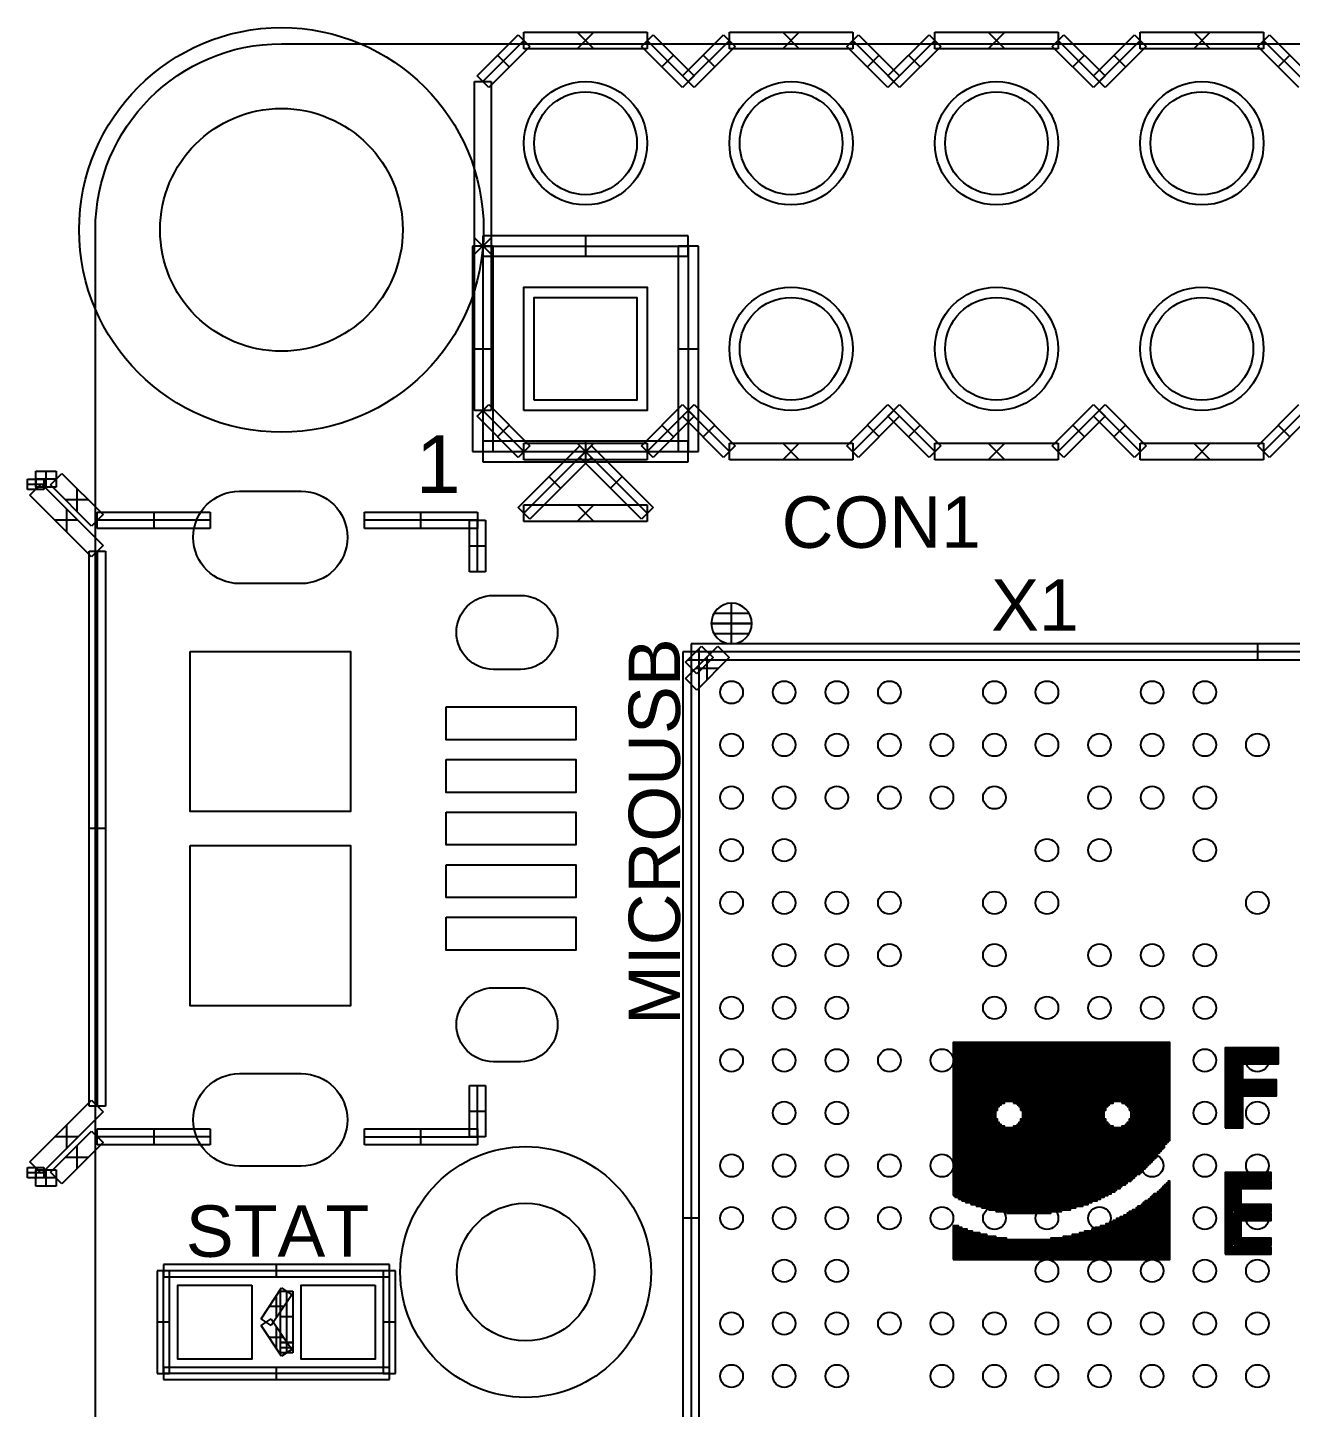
# Model space of a CAD drawing. Header units: millimetres. Extents: x -2.6 to 45, y -0.9 to 40.2.
# Drawn here: x -0.84 to 14.77, y 23.15 to 40.2 of the extents above; entities that cross this region are included whole.
import ezdxf

# ---------------------------------------------------------------- set-up
doc = ezdxf.new("R2010")
doc.units = ezdxf.units.MM
doc.header["$MEASUREMENT"] = 0
for name, color, linetype in [('BOT', 11, 'Continuous'), ('KEEPOUT', 13, 'Continuous'), ('SILK-BOT', 8, 'Continuous'), ('SILK-TOP', 12, 'Continuous'), ('TOP', 1, 'Continuous')]:
    doc.layers.add(name, color=color, linetype=linetype)

msp = doc.modelspace()

# ---------------------------------------------------------------- linework, layer by layer
at = {"layer": 'BOT'}
msp.add_lwpolyline([(5.298, 35.468), (5.298, 36.992), (6.822, 36.992), (6.822, 35.468), (5.298, 35.468)], dxfattribs=at)
for points in [[(2.544, 33.328), (1.782, 33.328, -1), (1.782, 34.471), (2.544, 34.471, -1), (2.544, 33.328)], [(5.257, 32.268), (4.921, 32.268, -1), (4.921, 33.182), (5.257, 33.182, -1), (5.257, 32.268)], [(5.257, 27.418), (4.921, 27.418, -1), (4.921, 28.332), (5.257, 28.332, -1), (5.257, 27.418)], [(2.544, 26.128), (1.782, 26.128, -1), (1.782, 27.271), (2.544, 27.271, -1), (2.544, 26.128)]]:
    msp.add_lwpolyline(points, format="xyb", dxfattribs=at)
for centre, radius in [((6.06, 38.77), 0.762), ((8.6, 38.77), 0.762), ((11.14, 38.77), 0.762), ((13.68, 38.77), 0.762), ((2.3, 37.7), 1.5), ((8.6, 36.23), 0.762), ((11.14, 36.23), 0.762), ((13.68, 36.23), 0.762), ((7.865, 31.984), 0.14), ((8.515, 31.984), 0.14), ((9.166, 31.984), 0.14), ((9.816, 31.984), 0.14), ((11.114, 31.984), 0.14), ((11.764, 31.984), 0.14), ((13.064, 31.984), 0.14), ((13.715, 31.984), 0.14), ((7.865, 31.334), 0.14), ((8.515, 31.334), 0.14), ((9.166, 31.334), 0.14), ((9.816, 31.334), 0.14), ((10.466, 31.334), 0.14), ((11.114, 31.334), 0.14), ((11.764, 31.334), 0.14), ((12.414, 31.334), 0.14), ((13.064, 31.334), 0.14), ((13.715, 31.334), 0.14), ((14.365, 31.334), 0.14), ((7.865, 30.683), 0.14), ((8.515, 30.683), 0.14), ((9.166, 30.683), 0.14), ((9.816, 30.683), 0.14), ((10.466, 30.683), 0.14), ((11.114, 30.683), 0.14), ((12.414, 30.683), 0.14), ((13.064, 30.683), 0.14), ((13.715, 30.683), 0.14), ((7.865, 30.033), 0.14), ((8.515, 30.033), 0.14), ((11.764, 30.033), 0.14), ((12.414, 30.033), 0.14), ((13.715, 30.033), 0.14), ((7.865, 29.383), 0.14), ((8.515, 29.383), 0.14), ((9.166, 29.383), 0.14), ((9.816, 29.383), 0.14), ((11.114, 29.383), 0.14), ((11.764, 29.383), 0.14), ((14.365, 29.383), 0.14), ((8.515, 28.735), 0.14), ((9.166, 28.735), 0.14), ((9.816, 28.735), 0.14), ((11.114, 28.735), 0.14), ((12.414, 28.735), 0.14), ((13.064, 28.735), 0.14), ((13.715, 28.735), 0.14), ((7.865, 28.085), 0.14), ((8.515, 28.085), 0.14), ((9.166, 28.085), 0.14), ((11.114, 28.085), 0.14), ((11.764, 28.085), 0.14), ((12.414, 28.085), 0.14), ((13.064, 28.085), 0.14), ((13.715, 28.085), 0.14), ((7.865, 27.435), 0.14), ((8.515, 27.435), 0.14), ((9.166, 27.435), 0.14), ((9.816, 27.435), 0.14), ((10.466, 27.435), 0.14), ((11.114, 27.435), 0.14), ((11.764, 27.435), 0.14), ((12.414, 27.435), 0.14), ((13.064, 27.435), 0.14), ((13.715, 27.435), 0.14), ((14.365, 27.435), 0.14), ((8.515, 26.785), 0.14), ((9.166, 26.785), 0.14), ((11.764, 26.785), 0.14), ((13.064, 26.785), 0.14), ((13.715, 26.785), 0.14), ((14.365, 26.785), 0.14), ((7.865, 26.134), 0.14), ((8.515, 26.134), 0.14), ((9.166, 26.134), 0.14), ((9.816, 26.134), 0.14), ((10.466, 26.134), 0.14), ((11.114, 26.134), 0.14), ((11.764, 26.134), 0.14), ((12.414, 26.134), 0.14), ((13.064, 26.134), 0.14), ((13.715, 26.134), 0.14), ((14.365, 26.134), 0.14), ((5.319, 24.819), 0.85), ((7.865, 25.484), 0.14), ((8.515, 25.484), 0.14), ((9.166, 25.484), 0.14), ((9.816, 25.484), 0.14), ((10.466, 25.484), 0.14), ((11.114, 25.484), 0.14), ((11.764, 25.484), 0.14), ((12.414, 25.484), 0.14), ((13.064, 25.484), 0.14), ((13.715, 25.484), 0.14), ((14.365, 25.484), 0.14), ((8.515, 24.834), 0.14), ((9.166, 24.834), 0.14), ((11.764, 24.834), 0.14), ((12.414, 24.834), 0.14), ((13.064, 24.834), 0.14), ((13.715, 24.834), 0.14), ((14.365, 24.834), 0.14), ((7.865, 24.183), 0.14), ((8.515, 24.183), 0.14), ((9.166, 24.183), 0.14), ((9.816, 24.183), 0.14), ((10.466, 24.183), 0.14), ((11.114, 24.183), 0.14), ((11.764, 24.183), 0.14), ((12.414, 24.183), 0.14), ((13.064, 24.183), 0.14), ((13.715, 24.183), 0.14), ((14.365, 24.183), 0.14), ((7.865, 23.533), 0.14), ((8.515, 23.533), 0.14), ((9.166, 23.533), 0.14), ((10.466, 23.533), 0.14), ((11.114, 23.533), 0.14), ((11.764, 23.533), 0.14), ((12.414, 23.533), 0.14), ((13.064, 23.533), 0.14), ((13.715, 23.533), 0.14), ((14.365, 23.533), 0.14)]:
    msp.add_circle(centre, radius, dxfattribs=at)
at = {"layer": 'KEEPOUT'}
for centre, radius in [((2.3, 37.7), 2.5), ((5.319, 24.819), 1.55)]:
    msp.add_circle(centre, radius, dxfattribs=at)
at = {"layer": 'SILK-BOT'}
for p, q in [((8.082, 32.959), (7.648, 32.959)), ((7.865, 32.836), (7.865, 33.085)), ((7.863, 32.834), (7.614, 32.834)), ((7.614, 32.834), (7.863, 32.834)), ((7.865, 32.583), (7.865, 32.832)), ((8.116, 32.834), (7.867, 32.834)), ((7.867, 32.834), (8.116, 32.834)), ((7.365, 32.585), (7.365, 32.384)), ((21.365, 32.585), (7.365, 32.585)), ((8.082, 32.709), (7.648, 32.709)), ((14.365, 32.585), (14.365, 32.384)), ((7.465, 32.484), (7.264, 32.484)), ((7.264, 32.484), (7.264, 18.484)), ((7.294, 32.154), (7.695, 32.555)), ((7.294, 32.355), (7.494, 32.555)), ((7.365, 32.484), (7.365, 18.484)), ((21.365, 32.484), (7.365, 32.484)), ((7.837, 32.413), (7.436, 32.012)), ((7.636, 32.413), (7.436, 32.213)), ((7.465, 32.242), (7.465, 32.526)), ((7.465, 18.484), (7.465, 32.484)), ((7.494, 32.555), (7.636, 32.413)), ((7.565, 32.142), (7.565, 32.425)), ((7.695, 32.555), (7.837, 32.413)), ((7.436, 32.213), (7.294, 32.355)), ((7.323, 32.384), (7.607, 32.384)), ((7.365, 32.384), (21.365, 32.384)), ((7.424, 32.284), (7.707, 32.284)), ((7.436, 32.012), (7.294, 32.154)), ((7.465, 25.484), (7.264, 25.484))]:
    msp.add_line(p, q, dxfattribs=at)
for radius, start, end in [(0.251, 359.9982, 179.9982), (0.251, 179.9982, 359.9982), (0.00175, 359.9982, 179.9982), (0.00175, 179.9982, 359.9982)]:
    msp.add_arc((7.865, 32.834), radius, start, end, dxfattribs=at)
at = {"layer": 'SILK-TOP'}
for p, q in [((4.718, 39.604), (5.226, 40.112)), ((4.718, 39.604), (5.226, 40.112)), ((5.226, 40.112), (5.37, 39.968)), ((5.226, 40.112), (5.37, 39.968)), ((5.298, 39.938), (5.298, 40.142)), ((5.298, 40.142), (6.822, 40.142)), ((6.162, 39.938), (5.958, 40.142)), ((6.162, 40.142), (5.958, 39.938)), ((6.75, 39.968), (6.894, 40.112)), ((6.822, 40.142), (6.822, 39.938)), ((6.894, 40.112), (7.402, 39.604)), ((7.258, 39.604), (7.766, 40.112)), ((7.766, 40.112), (7.91, 39.968)), ((7.838, 39.938), (7.838, 40.142)), ((7.838, 40.142), (9.362, 40.142)), ((8.702, 39.938), (8.498, 40.142)), ((8.702, 40.142), (8.498, 39.938)), ((9.29, 39.968), (9.434, 40.112)), ((9.362, 40.142), (9.362, 39.938)), ((9.434, 40.112), (9.942, 39.604)), ((9.798, 39.604), (10.306, 40.112)), ((10.306, 40.112), (10.45, 39.968)), ((10.378, 39.938), (10.378, 40.142)), ((10.378, 40.142), (11.902, 40.142)), ((11.242, 39.938), (11.038, 40.142)), ((11.242, 40.142), (11.038, 39.938)), ((11.83, 39.968), (11.974, 40.112)), ((11.902, 40.142), (11.902, 39.938)), ((11.974, 40.112), (12.482, 39.604)), ((12.338, 39.604), (12.846, 40.112)), ((12.846, 40.112), (12.99, 39.968)), ((12.918, 39.938), (12.918, 40.142)), ((12.918, 40.142), (14.442, 40.142)), ((13.782, 39.938), (13.578, 40.142)), ((13.782, 40.142), (13.578, 39.938)), ((14.37, 39.968), (14.514, 40.112)), ((14.442, 40.142), (14.442, 39.938)), ((14.514, 40.112), (15.022, 39.604)), ((5.298, 40.04), (4.79, 39.532)), ((5.298, 40.04), (4.79, 39.532)), ((5.37, 39.968), (4.862, 39.46)), ((5.37, 39.968), (4.862, 39.46)), ((6.822, 39.938), (5.298, 39.938)), ((7.258, 39.46), (6.75, 39.968)), ((7.33, 39.532), (6.822, 40.04)), ((7.838, 40.04), (7.33, 39.532)), ((7.91, 39.968), (7.402, 39.46)), ((9.362, 39.938), (7.838, 39.938)), ((9.798, 39.46), (9.29, 39.968)), ((9.87, 39.532), (9.362, 40.04)), ((10.378, 40.04), (9.87, 39.532)), ((10.45, 39.968), (9.942, 39.46)), ((11.902, 39.938), (10.378, 39.938)), ((12.338, 39.46), (11.83, 39.968)), ((12.41, 39.532), (11.902, 40.04)), ((12.918, 40.04), (12.41, 39.532)), ((12.99, 39.968), (12.482, 39.46)), ((14.442, 39.938), (12.918, 39.938)), ((14.878, 39.46), (14.37, 39.968)), ((14.95, 39.532), (14.442, 40.04)), ((5.116, 39.714), (4.972, 39.858)), ((4.972, 39.858), (5.116, 39.714)), ((7.148, 39.858), (7.004, 39.714)), ((7.656, 39.714), (7.512, 39.858)), ((9.688, 39.858), (9.544, 39.714)), ((10.196, 39.714), (10.052, 39.858)), ((12.228, 39.858), (12.084, 39.714)), ((12.736, 39.714), (12.592, 39.858)), ((14.768, 39.858), (14.624, 39.714)), ((4.862, 39.46), (4.718, 39.604)), ((4.862, 39.46), (4.718, 39.604)), ((7.402, 39.604), (7.258, 39.46)), ((7.402, 39.46), (7.258, 39.604)), ((9.942, 39.604), (9.798, 39.46)), ((9.942, 39.46), (9.798, 39.604)), ((12.482, 39.604), (12.338, 39.46)), ((12.482, 39.46), (12.338, 39.604)), ((4.688, 39.532), (4.892, 39.532)), ((4.688, 35.468), (4.688, 39.532)), ((4.892, 39.532), (4.892, 35.468)), ((4.892, 37.602), (4.688, 37.398)), ((4.688, 37.602), (4.892, 37.398)), ((4.79, 37.627), (4.79, 37.373)), ((7.33, 37.627), (4.79, 37.627)), ((6.06, 37.627), (6.06, 37.373)), ((7.33, 37.373), (7.33, 37.627)), ((4.917, 37.5), (4.663, 37.5)), ((4.663, 37.5), (4.663, 34.96)), ((4.79, 37.5), (7.33, 37.5)), ((4.79, 37.5), (4.79, 34.96)), ((4.79, 37.373), (7.33, 37.373)), ((4.917, 34.96), (4.917, 37.5)), ((7.457, 37.5), (7.203, 37.5)), ((7.203, 37.5), (7.203, 34.96)), ((7.33, 37.5), (7.33, 34.96)), ((7.457, 34.96), (7.457, 37.5)), ((4.663, 36.23), (4.917, 36.23)), ((7.203, 36.23), (7.457, 36.23)), ((4.718, 35.396), (4.862, 35.54)), ((4.718, 35.396), (4.862, 35.54)), ((4.862, 35.54), (5.37, 35.032)), ((4.862, 35.54), (5.37, 35.032)), ((6.75, 35.032), (7.258, 35.54)), ((7.258, 35.396), (7.402, 35.54)), ((7.258, 35.54), (7.402, 35.396)), ((7.402, 35.54), (7.91, 35.032)), ((9.29, 35.032), (9.798, 35.54)), ((9.798, 35.396), (9.942, 35.54)), ((9.798, 35.54), (9.942, 35.396)), ((9.942, 35.54), (10.45, 35.032)), ((11.83, 35.032), (12.338, 35.54)), ((12.338, 35.396), (12.482, 35.54)), ((12.338, 35.54), (12.482, 35.396)), ((12.482, 35.54), (12.99, 35.032)), ((14.37, 35.032), (14.878, 35.54)), ((4.892, 35.468), (4.688, 35.468)), ((5.226, 34.888), (4.718, 35.396)), ((5.226, 34.888), (4.718, 35.396)), ((4.79, 35.468), (5.298, 34.96)), ((4.79, 35.468), (5.298, 34.96)), ((6.822, 34.96), (7.33, 35.468)), ((7.402, 35.396), (6.894, 34.888)), ((7.766, 34.888), (7.258, 35.396)), ((7.33, 35.468), (7.838, 34.96)), ((9.362, 34.96), (9.87, 35.468)), ((9.942, 35.396), (9.434, 34.888)), ((10.306, 34.888), (9.798, 35.396)), ((9.87, 35.468), (10.378, 34.96)), ((11.902, 34.96), (12.41, 35.468)), ((12.482, 35.396), (11.974, 34.888)), ((12.846, 34.888), (12.338, 35.396)), ((12.41, 35.468), (12.918, 34.96)), ((14.442, 34.96), (14.95, 35.468)), ((15.022, 35.396), (14.514, 34.888)), ((4.972, 35.142), (5.116, 35.286)), ((5.116, 35.286), (4.972, 35.142)), ((7.004, 35.286), (7.148, 35.142)), ((7.512, 35.142), (7.656, 35.286)), ((9.544, 35.286), (9.688, 35.142)), ((10.052, 35.142), (10.196, 35.286)), ((12.084, 35.286), (12.228, 35.142)), ((12.592, 35.142), (12.736, 35.286)), ((14.624, 35.286), (14.768, 35.142)), ((7.33, 35.087), (4.79, 35.087)), ((4.79, 35.087), (4.79, 34.833)), ((5.37, 35.032), (5.226, 34.888)), ((5.37, 35.032), (5.226, 34.888)), ((5.226, 34.27), (5.988, 35.032)), ((5.298, 34.858), (5.298, 35.062)), ((5.298, 35.062), (6.822, 35.062)), ((5.958, 35.062), (6.162, 34.858)), ((5.958, 34.858), (6.162, 35.062)), ((5.988, 35.032), (6.132, 34.888)), ((5.988, 34.888), (6.132, 35.032)), ((6.06, 35.087), (6.06, 34.833)), ((6.132, 35.032), (6.894, 34.27)), ((6.894, 34.888), (6.75, 35.032)), ((6.822, 35.062), (6.822, 34.858)), ((7.33, 34.833), (7.33, 35.087)), ((7.91, 35.032), (7.766, 34.888)), ((7.838, 34.858), (7.838, 35.062)), ((7.838, 35.062), (9.362, 35.062)), ((8.498, 35.062), (8.702, 34.858)), ((8.498, 34.858), (8.702, 35.062)), ((9.434, 34.888), (9.29, 35.032)), ((9.362, 35.062), (9.362, 34.858)), ((10.45, 35.032), (10.306, 34.888)), ((10.378, 34.858), (10.378, 35.062)), ((10.378, 35.062), (11.902, 35.062)), ((11.038, 35.062), (11.242, 34.858)), ((11.038, 34.858), (11.242, 35.062)), ((11.974, 34.888), (11.83, 35.032)), ((11.902, 35.062), (11.902, 34.858)), ((12.99, 35.032), (12.846, 34.888)), ((12.918, 34.858), (12.918, 35.062)), ((12.918, 35.062), (14.442, 35.062)), ((13.578, 35.062), (13.782, 34.858)), ((13.578, 34.858), (13.782, 35.062)), ((14.514, 34.888), (14.37, 35.032)), ((14.442, 35.062), (14.442, 34.858)), ((4.663, 34.96), (4.917, 34.96)), ((4.79, 34.96), (7.33, 34.96)), ((4.79, 34.833), (7.33, 34.833)), ((6.06, 34.96), (5.298, 34.198)), ((6.822, 34.858), (5.298, 34.858)), ((6.132, 34.888), (5.37, 34.126)), ((6.75, 34.126), (5.988, 34.888)), ((6.06, 34.96), (6.822, 34.198)), ((7.203, 34.96), (7.457, 34.96)), ((9.362, 34.858), (7.838, 34.858)), ((11.902, 34.858), (10.378, 34.858)), ((14.442, 34.858), (12.918, 34.858)), ((-0.738, 34.518), (-0.738, 34.718)), ((-0.738, 34.718), (-0.484, 34.718)), ((-0.611, 34.718), (-0.611, 34.518)), ((-0.555, 34.547), (-0.413, 34.689)), ((-0.484, 34.718), (-0.484, 34.518)), ((-0.413, 34.689), (0.095, 34.181)), ((5.607, 34.651), (5.751, 34.507)), ((6.513, 34.651), (6.369, 34.507)), ((-0.838, 34.618), (-0.638, 34.618)), ((-0.838, 34.491), (-0.838, 34.618)), ((-0.638, 34.554), (-0.838, 34.554)), ((-0.638, 34.491), (-0.838, 34.491)), ((-0.809, 34.42), (-0.667, 34.562)), ((-0.484, 34.618), (-0.738, 34.618)), ((-0.738, 34.618), (-0.738, 34.491)), ((-0.484, 34.518), (-0.738, 34.518)), ((-0.667, 34.562), (0.095, 33.8)), ((-0.638, 34.618), (-0.638, 34.491)), ((-0.047, 34.039), (-0.555, 34.547)), ((-0.23, 34.505), (-0.23, 34.223)), ((-0.047, 33.658), (-0.809, 34.42)), ((-0.089, 34.364), (-0.371, 34.364)), ((5.298, 34.096), (5.298, 34.3)), ((5.298, 34.3), (6.822, 34.3)), ((6.162, 34.3), (5.958, 34.096)), ((5.958, 34.3), (6.162, 34.096)), ((6.822, 34.3), (6.822, 34.096)), ((-0.216, 34.11), (-0.498, 34.11)), ((-0.357, 34.251), (-0.357, 33.969)), ((0.095, 34.181), (-0.047, 34.039)), ((0.024, 34.01), (0.024, 34.21)), ((0.024, 34.21), (1.421, 34.21)), ((1.421, 34.11), (0.024, 34.11)), ((0.723, 34.21), (0.723, 34.01)), ((1.421, 34.21), (1.421, 34.01)), ((3.327, 34.01), (3.327, 34.21)), ((3.327, 34.21), (4.724, 34.21)), ((4.724, 34.11), (3.327, 34.11)), ((4.025, 34.01), (4.025, 34.21)), ((4.624, 33.475), (4.624, 34.11)), ((4.624, 34.11), (4.824, 34.11)), ((4.724, 34.21), (4.724, 34.01)), ((4.724, 33.475), (4.724, 34.11)), ((4.824, 34.11), (4.824, 33.475)), ((5.37, 34.126), (5.226, 34.27)), ((6.894, 34.27), (6.75, 34.126)), ((1.421, 34.01), (0.024, 34.01)), ((4.724, 34.01), (3.327, 34.01)), ((6.822, 34.096), (5.298, 34.096)), ((0.095, 33.8), (-0.047, 33.658)), ((4.824, 33.792), (4.624, 33.792)), ((-0.076, 33.729), (0.124, 33.729)), ((-0.076, 26.871), (-0.076, 33.729)), ((0.024, 33.729), (0.024, 26.871)), ((0.124, 33.729), (0.124, 26.871)), ((4.824, 33.475), (4.624, 33.475)), ((0.124, 30.3), (-0.076, 30.3)), ((4.624, 26.49), (4.624, 27.125)), ((4.624, 27.125), (4.824, 27.125)), ((4.724, 26.49), (4.724, 27.125)), ((4.824, 27.125), (4.824, 26.49)), ((-0.809, 26.18), (-0.047, 26.942)), ((0.095, 26.8), (-0.667, 26.038)), ((0.124, 26.871), (-0.076, 26.871)), ((-0.047, 26.942), (0.095, 26.8)), ((4.624, 26.807), (4.824, 26.807)), ((-0.357, 26.631), (-0.357, 26.349)), ((-0.555, 26.053), (-0.047, 26.561)), ((-0.216, 26.49), (-0.498, 26.49)), ((-0.047, 26.561), (0.095, 26.419)), ((0.024, 26.39), (0.024, 26.59)), ((0.024, 26.59), (1.421, 26.59)), ((1.421, 26.49), (0.024, 26.49)), ((0.723, 26.59), (0.723, 26.39)), ((1.421, 26.59), (1.421, 26.39)), ((3.327, 26.39), (3.327, 26.59)), ((3.327, 26.59), (4.724, 26.59)), ((3.327, 26.49), (4.724, 26.49)), ((4.025, 26.39), (4.025, 26.59)), ((4.824, 26.49), (4.624, 26.49)), ((4.724, 26.59), (4.724, 26.39)), ((0.095, 26.419), (-0.413, 25.911)), ((-0.23, 26.377), (-0.23, 26.095)), ((1.421, 26.39), (0.024, 26.39)), ((4.724, 26.39), (3.327, 26.39)), ((-0.838, 26.109), (-0.638, 26.109)), ((-0.838, 25.982), (-0.838, 26.109)), ((-0.667, 26.038), (-0.809, 26.18)), ((-0.738, 26.109), (-0.738, 25.982)), ((-0.638, 26.109), (-0.638, 25.982)), ((-0.089, 26.236), (-0.371, 26.236)), ((-0.638, 26.045), (-0.838, 26.045)), ((-0.638, 25.982), (-0.838, 25.982)), ((-0.738, 25.882), (-0.738, 26.082)), ((-0.738, 26.082), (-0.484, 26.082)), ((-0.484, 25.982), (-0.738, 25.982)), ((-0.611, 26.082), (-0.611, 25.882)), ((-0.413, 25.911), (-0.555, 26.053)), ((-0.484, 26.082), (-0.484, 25.882)), ((-0.484, 25.882), (-0.738, 25.882)), ((0.841, 24.911), (0.841, 24.759)), ((3.635, 24.911), (0.841, 24.911)), ((2.238, 24.759), (2.238, 24.911)), ((3.635, 24.759), (3.635, 24.911)), ((0.917, 24.835), (0.765, 24.835)), ((0.765, 24.835), (0.765, 23.565)), ((0.841, 23.565), (0.841, 24.835)), ((3.635, 24.835), (0.841, 24.835)), ((0.841, 24.759), (3.635, 24.759)), ((0.917, 23.565), (0.917, 24.835)), ((3.711, 24.835), (3.559, 24.835)), ((3.559, 24.835), (3.559, 23.565)), ((3.635, 23.565), (3.635, 24.835)), ((3.711, 23.565), (3.711, 24.835)), ((2.048, 24.242), (2.302, 24.623)), ((2.289, 23.946), (2.289, 24.581)), ((2.289, 24.581), (2.441, 24.581)), ((2.302, 24.623), (2.428, 24.539)), ((2.365, 23.946), (2.365, 24.581)), ((2.441, 24.581), (2.441, 23.946)), ((2.33, 24.391), (2.146, 24.391)), ((2.428, 24.539), (2.174, 24.158)), ((2.238, 24.253), (2.238, 24.528)), ((2.174, 24.158), (2.048, 24.242)), ((2.048, 24.158), (2.174, 24.242)), ((2.174, 24.242), (2.428, 23.861)), ((2.441, 24.264), (2.289, 24.264)), ((0.917, 24.2), (0.765, 24.2)), ((2.302, 23.777), (2.048, 24.158)), ((2.238, 23.872), (2.238, 24.147)), ((3.711, 24.2), (3.559, 24.2)), ((2.33, 24.01), (2.146, 24.01)), ((2.441, 23.946), (2.289, 23.946)), ((2.289, 23.819), (2.289, 23.946)), ((2.289, 23.946), (2.441, 23.946)), ((2.441, 23.883), (2.289, 23.883)), ((2.365, 23.819), (2.365, 23.946)), ((2.441, 23.946), (2.441, 23.819)), ((2.441, 23.819), (2.289, 23.819)), ((2.428, 23.861), (2.302, 23.777)), ((0.765, 23.565), (0.917, 23.565)), ((3.635, 23.641), (0.841, 23.641)), ((0.841, 23.641), (0.841, 23.489)), ((3.635, 23.565), (0.841, 23.565)), ((2.238, 23.489), (2.238, 23.641)), ((3.559, 23.565), (3.711, 23.565)), ((3.635, 23.489), (3.635, 23.641)), ((0.841, 23.489), (3.635, 23.489))]:
    msp.add_line(p, q, dxfattribs=at)
for points in [[(10.603, 27.633), (13.284, 27.633), (13.284, 27.655), (10.603, 27.655), (10.603, 27.633)], [(10.603, 27.611), (13.284, 27.611), (13.284, 27.633), (10.603, 27.633), (10.603, 27.611)], [(10.603, 27.589), (13.284, 27.589), (13.284, 27.611), (10.603, 27.611), (10.603, 27.589)], [(10.603, 27.567), (13.284, 27.567), (13.284, 27.589), (10.603, 27.589), (10.603, 27.567)], [(10.603, 27.545), (13.284, 27.545), (13.284, 27.567), (10.603, 27.567), (10.603, 27.545)], [(10.603, 27.523), (13.284, 27.523), (13.284, 27.545), (10.603, 27.545), (10.603, 27.523)], [(10.603, 27.501), (13.284, 27.501), (13.284, 27.523), (10.603, 27.523), (10.603, 27.501)], [(10.603, 27.479), (13.284, 27.479), (13.284, 27.501), (10.603, 27.501), (10.603, 27.479)], [(10.603, 27.457), (13.284, 27.457), (13.284, 27.479), (10.603, 27.479), (10.603, 27.457)], [(13.966, 27.567), (14.625, 27.567), (14.625, 27.589), (13.966, 27.589), (13.966, 27.567)], [(13.966, 27.545), (14.625, 27.545), (14.625, 27.567), (13.966, 27.567), (13.966, 27.545)], [(13.966, 27.523), (14.625, 27.523), (14.625, 27.545), (13.966, 27.545), (13.966, 27.523)], [(13.966, 27.501), (14.625, 27.501), (14.625, 27.523), (13.966, 27.523), (13.966, 27.501)], [(13.966, 27.479), (14.625, 27.479), (14.625, 27.501), (13.966, 27.501), (13.966, 27.479)], [(13.966, 27.457), (14.625, 27.457), (14.625, 27.479), (13.966, 27.479), (13.966, 27.457)], [(10.603, 27.435), (13.284, 27.435), (13.284, 27.457), (10.603, 27.457), (10.603, 27.435)], [(10.603, 27.413), (13.284, 27.413), (13.284, 27.435), (10.603, 27.435), (10.603, 27.413)], [(10.603, 27.391), (13.284, 27.391), (13.284, 27.413), (10.603, 27.413), (10.603, 27.391)], [(10.603, 27.369), (13.284, 27.369), (13.284, 27.391), (10.603, 27.391), (10.603, 27.369)], [(10.603, 27.347), (13.284, 27.347), (13.284, 27.369), (10.603, 27.369), (10.603, 27.347)], [(10.603, 27.325), (13.284, 27.325), (13.284, 27.347), (10.603, 27.347), (10.603, 27.325)], [(10.603, 27.303), (13.284, 27.303), (13.284, 27.325), (10.603, 27.325), (10.603, 27.303)], [(10.603, 27.281), (13.284, 27.281), (13.284, 27.303), (10.603, 27.303), (10.603, 27.281)], [(13.966, 27.435), (14.625, 27.435), (14.625, 27.457), (13.966, 27.457), (13.966, 27.435)], [(13.966, 27.413), (14.625, 27.413), (14.625, 27.435), (13.966, 27.435), (13.966, 27.413)], [(13.966, 27.391), (14.625, 27.391), (14.625, 27.413), (13.966, 27.413), (13.966, 27.391)], [(13.966, 27.369), (14.185, 27.369), (14.185, 27.391), (13.966, 27.391), (13.966, 27.369)], [(13.966, 27.347), (14.185, 27.347), (14.185, 27.369), (13.966, 27.369), (13.966, 27.347)], [(13.966, 27.325), (14.185, 27.325), (14.185, 27.347), (13.966, 27.347), (13.966, 27.325)], [(13.966, 27.303), (14.185, 27.303), (14.185, 27.325), (13.966, 27.325), (13.966, 27.303)], [(13.966, 27.281), (14.185, 27.281), (14.185, 27.303), (13.966, 27.303), (13.966, 27.281)], [(10.603, 27.259), (13.284, 27.259), (13.284, 27.281), (10.603, 27.281), (10.603, 27.259)], [(10.603, 27.237), (13.284, 27.237), (13.284, 27.259), (10.603, 27.259), (10.603, 27.237)], [(10.603, 27.215), (13.284, 27.215), (13.284, 27.237), (10.603, 27.237), (10.603, 27.215)], [(10.603, 27.193), (13.284, 27.193), (13.284, 27.215), (10.603, 27.215), (10.603, 27.193)], [(10.603, 27.171), (13.284, 27.171), (13.284, 27.193), (10.603, 27.193), (10.603, 27.171)], [(10.603, 27.149), (13.284, 27.149), (13.284, 27.171), (10.603, 27.171), (10.603, 27.149)], [(10.603, 27.127), (13.284, 27.127), (13.284, 27.149), (10.603, 27.149), (10.603, 27.127)], [(10.603, 27.105), (13.284, 27.105), (13.284, 27.127), (10.603, 27.127), (10.603, 27.105)], [(13.966, 27.259), (14.185, 27.259), (14.185, 27.281), (13.966, 27.281), (13.966, 27.259)], [(13.966, 27.237), (14.185, 27.237), (14.185, 27.259), (13.966, 27.259), (13.966, 27.237)], [(13.966, 27.215), (14.185, 27.215), (14.185, 27.237), (13.966, 27.237), (13.966, 27.215)], [(13.966, 27.193), (14.185, 27.193), (14.185, 27.215), (13.966, 27.215), (13.966, 27.193)], [(13.966, 27.171), (14.603, 27.171), (14.603, 27.193), (13.966, 27.193), (13.966, 27.171)], [(13.966, 27.149), (14.603, 27.149), (14.603, 27.171), (13.966, 27.171), (13.966, 27.149)], [(13.966, 27.127), (14.603, 27.127), (14.603, 27.149), (13.966, 27.149), (13.966, 27.127)], [(13.966, 27.105), (14.603, 27.105), (14.603, 27.127), (13.966, 27.127), (13.966, 27.105)], [(10.603, 27.083), (13.284, 27.083), (13.284, 27.105), (10.603, 27.105), (10.603, 27.083)], [(10.603, 27.061), (13.284, 27.061), (13.284, 27.083), (10.603, 27.083), (10.603, 27.061)], [(10.603, 27.039), (13.284, 27.039), (13.284, 27.061), (10.603, 27.061), (10.603, 27.039)], [(10.603, 27.018), (13.284, 27.018), (13.284, 27.04), (10.603, 27.04), (10.603, 27.018)], [(10.603, 26.996), (13.284, 26.996), (13.284, 27.018), (10.603, 27.018), (10.603, 26.996)], [(10.603, 26.974), (13.284, 26.974), (13.284, 26.996), (10.603, 26.996), (10.603, 26.974)], [(10.603, 26.952), (13.284, 26.952), (13.284, 26.974), (10.603, 26.974), (10.603, 26.952)], [(10.603, 26.93), (13.284, 26.93), (13.284, 26.952), (10.603, 26.952), (10.603, 26.93)], [(13.966, 27.083), (14.603, 27.083), (14.603, 27.105), (13.966, 27.105), (13.966, 27.083)], [(13.966, 27.061), (14.603, 27.061), (14.603, 27.083), (13.966, 27.083), (13.966, 27.061)], [(13.966, 27.039), (14.603, 27.039), (14.603, 27.061), (13.966, 27.061), (13.966, 27.039)], [(13.966, 27.018), (14.603, 27.018), (14.603, 27.04), (13.966, 27.04), (13.966, 27.018)], [(13.966, 26.996), (14.603, 26.996), (14.603, 27.018), (13.966, 27.018), (13.966, 26.996)], [(13.966, 26.974), (14.185, 26.974), (14.185, 26.996), (13.966, 26.996), (13.966, 26.974)], [(13.966, 26.952), (14.185, 26.952), (14.185, 26.974), (13.966, 26.974), (13.966, 26.952)], [(13.966, 26.93), (14.185, 26.93), (14.185, 26.952), (13.966, 26.952), (13.966, 26.93)], [(10.603, 26.908), (11.24, 26.908), (11.24, 26.93), (10.603, 26.93), (10.603, 26.908)], [(10.603, 26.886), (11.196, 26.886), (11.196, 26.908), (10.603, 26.908), (10.603, 26.886)], [(10.603, 26.864), (11.174, 26.864), (11.174, 26.886), (10.603, 26.886), (10.603, 26.864)], [(10.603, 26.842), (11.153, 26.842), (11.153, 26.864), (10.603, 26.864), (10.603, 26.842)], [(10.603, 26.82), (11.153, 26.82), (11.153, 26.842), (10.603, 26.842), (10.603, 26.82)], [(10.603, 26.798), (11.131, 26.798), (11.131, 26.82), (10.603, 26.82), (10.603, 26.798)], [(10.603, 26.776), (11.131, 26.776), (11.131, 26.798), (10.603, 26.798), (10.603, 26.776)], [(10.603, 26.754), (11.131, 26.754), (11.131, 26.776), (10.603, 26.776), (10.603, 26.754)], [(11.35, 26.908), (12.581, 26.908), (12.581, 26.93), (11.35, 26.93), (11.35, 26.908)], [(11.394, 26.886), (12.537, 26.886), (12.537, 26.908), (11.394, 26.908), (11.394, 26.886)], [(11.416, 26.864), (12.515, 26.864), (12.515, 26.886), (11.416, 26.886), (11.416, 26.864)], [(11.438, 26.842), (12.493, 26.842), (12.493, 26.864), (11.438, 26.864), (11.438, 26.842)], [(11.438, 26.82), (12.493, 26.82), (12.493, 26.842), (11.438, 26.842), (11.438, 26.82)], [(11.46, 26.798), (12.471, 26.798), (12.471, 26.82), (11.46, 26.82), (11.46, 26.798)], [(11.46, 26.776), (12.471, 26.776), (12.471, 26.798), (11.46, 26.798), (11.46, 26.776)], [(11.46, 26.754), (12.471, 26.754), (12.471, 26.776), (11.46, 26.776), (11.46, 26.754)], [(12.691, 26.908), (13.284, 26.908), (13.284, 26.93), (12.691, 26.93), (12.691, 26.908)], [(12.735, 26.886), (13.284, 26.886), (13.284, 26.908), (12.735, 26.908), (12.735, 26.886)], [(12.757, 26.864), (13.284, 26.864), (13.284, 26.886), (12.757, 26.886), (12.757, 26.864)], [(12.779, 26.842), (13.284, 26.842), (13.284, 26.864), (12.779, 26.864), (12.779, 26.842)], [(12.779, 26.82), (13.284, 26.82), (13.284, 26.842), (12.779, 26.842), (12.779, 26.82)], [(12.801, 26.798), (13.284, 26.798), (13.284, 26.82), (12.801, 26.82), (12.801, 26.798)], [(12.801, 26.776), (13.284, 26.776), (13.284, 26.798), (12.801, 26.798), (12.801, 26.776)], [(12.801, 26.754), (13.284, 26.754), (13.284, 26.776), (12.801, 26.776), (12.801, 26.754)], [(13.966, 26.908), (14.185, 26.908), (14.185, 26.93), (13.966, 26.93), (13.966, 26.908)], [(13.966, 26.886), (14.185, 26.886), (14.185, 26.908), (13.966, 26.908), (13.966, 26.886)], [(13.966, 26.864), (14.185, 26.864), (14.185, 26.886), (13.966, 26.886), (13.966, 26.864)], [(13.966, 26.842), (14.185, 26.842), (14.185, 26.864), (13.966, 26.864), (13.966, 26.842)], [(13.966, 26.82), (14.185, 26.82), (14.185, 26.842), (13.966, 26.842), (13.966, 26.82)], [(13.966, 26.798), (14.185, 26.798), (14.185, 26.82), (13.966, 26.82), (13.966, 26.798)], [(13.966, 26.776), (14.185, 26.776), (14.185, 26.798), (13.966, 26.798), (13.966, 26.776)], [(13.966, 26.754), (14.185, 26.754), (14.185, 26.776), (13.966, 26.776), (13.966, 26.754)], [(10.603, 26.732), (11.131, 26.732), (11.131, 26.754), (10.603, 26.754), (10.603, 26.732)], [(10.603, 26.71), (11.131, 26.71), (11.131, 26.732), (10.603, 26.732), (10.603, 26.71)], [(10.603, 26.688), (11.153, 26.688), (11.153, 26.71), (10.603, 26.71), (10.603, 26.688)], [(10.603, 26.666), (11.153, 26.666), (11.153, 26.688), (10.603, 26.688), (10.603, 26.666)], [(10.603, 26.644), (11.174, 26.644), (11.174, 26.666), (10.603, 26.666), (10.603, 26.644)], [(10.603, 26.622), (11.196, 26.622), (11.196, 26.644), (10.603, 26.644), (10.603, 26.622)], [(10.603, 26.6), (11.24, 26.6), (11.24, 26.622), (10.603, 26.622), (10.603, 26.6)], [(11.35, 26.6), (12.581, 26.6), (12.581, 26.622), (11.35, 26.622), (11.35, 26.6)], [(11.394, 26.622), (12.537, 26.622), (12.537, 26.644), (11.394, 26.644), (11.394, 26.622)], [(11.416, 26.644), (12.515, 26.644), (12.515, 26.666), (11.416, 26.666), (11.416, 26.644)], [(11.438, 26.688), (12.493, 26.688), (12.493, 26.71), (11.438, 26.71), (11.438, 26.688)], [(11.438, 26.666), (12.493, 26.666), (12.493, 26.688), (11.438, 26.688), (11.438, 26.666)], [(11.46, 26.732), (12.471, 26.732), (12.471, 26.754), (11.46, 26.754), (11.46, 26.732)], [(11.46, 26.71), (12.471, 26.71), (12.471, 26.732), (11.46, 26.732), (11.46, 26.71)], [(12.691, 26.6), (13.284, 26.6), (13.284, 26.622), (12.691, 26.622), (12.691, 26.6)], [(12.735, 26.622), (13.284, 26.622), (13.284, 26.644), (12.735, 26.644), (12.735, 26.622)], [(12.757, 26.644), (13.284, 26.644), (13.284, 26.666), (12.757, 26.666), (12.757, 26.644)], [(12.779, 26.688), (13.284, 26.688), (13.284, 26.71), (12.779, 26.71), (12.779, 26.688)], [(12.779, 26.666), (13.284, 26.666), (13.284, 26.688), (12.779, 26.688), (12.779, 26.666)], [(12.801, 26.732), (13.284, 26.732), (13.284, 26.754), (12.801, 26.754), (12.801, 26.732)], [(12.801, 26.71), (13.284, 26.71), (13.284, 26.732), (12.801, 26.732), (12.801, 26.71)], [(13.966, 26.732), (14.185, 26.732), (14.185, 26.754), (13.966, 26.754), (13.966, 26.732)], [(13.966, 26.71), (14.185, 26.71), (14.185, 26.732), (13.966, 26.732), (13.966, 26.71)], [(13.966, 26.688), (14.185, 26.688), (14.185, 26.71), (13.966, 26.71), (13.966, 26.688)], [(13.966, 26.666), (14.185, 26.666), (14.185, 26.688), (13.966, 26.688), (13.966, 26.666)], [(13.966, 26.644), (14.185, 26.644), (14.185, 26.666), (13.966, 26.666), (13.966, 26.644)], [(13.966, 26.622), (14.185, 26.622), (14.185, 26.644), (13.966, 26.644), (13.966, 26.622)], [(13.966, 26.6), (14.185, 26.6), (14.185, 26.622), (13.966, 26.622), (13.966, 26.6)], [(10.603, 26.578), (13.284, 26.578), (13.284, 26.6), (10.603, 26.6), (10.603, 26.578)], [(10.603, 26.556), (13.284, 26.556), (13.284, 26.578), (10.603, 26.578), (10.603, 26.556)], [(10.603, 26.534), (13.284, 26.534), (13.284, 26.556), (10.603, 26.556), (10.603, 26.534)], [(10.603, 26.512), (13.284, 26.512), (13.284, 26.534), (10.603, 26.534), (10.603, 26.512)], [(10.603, 26.49), (13.284, 26.49), (13.284, 26.512), (10.603, 26.512), (10.603, 26.49)], [(10.603, 26.468), (13.284, 26.468), (13.284, 26.49), (10.603, 26.49), (10.603, 26.468)], [(10.603, 26.446), (13.284, 26.446), (13.284, 26.468), (10.603, 26.468), (10.603, 26.446)], [(10.603, 26.424), (13.262, 26.424), (13.262, 26.446), (10.603, 26.446), (10.603, 26.424)], [(10.603, 26.402), (13.24, 26.402), (13.24, 26.424), (10.603, 26.424), (10.603, 26.402)], [(10.603, 26.38), (13.218, 26.38), (13.218, 26.402), (10.603, 26.402), (10.603, 26.38)], [(10.603, 26.358), (13.218, 26.358), (13.218, 26.38), (10.603, 26.38), (10.603, 26.358)], [(10.603, 26.336), (13.196, 26.336), (13.196, 26.358), (10.603, 26.358), (10.603, 26.336)], [(10.603, 26.314), (13.174, 26.314), (13.174, 26.336), (10.603, 26.336), (10.603, 26.314)], [(10.603, 26.292), (13.153, 26.292), (13.153, 26.314), (10.603, 26.314), (10.603, 26.292)], [(10.603, 26.27), (13.131, 26.27), (13.131, 26.292), (10.603, 26.292), (10.603, 26.27)], [(10.603, 26.248), (13.131, 26.248), (13.131, 26.27), (10.603, 26.27), (10.603, 26.248)], [(10.603, 26.226), (13.109, 26.226), (13.109, 26.248), (10.603, 26.248), (10.603, 26.226)], [(10.603, 26.204), (13.087, 26.204), (13.087, 26.226), (10.603, 26.226), (10.603, 26.204)], [(10.603, 26.182), (13.065, 26.182), (13.065, 26.204), (10.603, 26.204), (10.603, 26.182)], [(10.603, 26.16), (13.043, 26.16), (13.043, 26.182), (10.603, 26.182), (10.603, 26.16)], [(10.603, 26.138), (13.021, 26.138), (13.021, 26.16), (10.603, 26.16), (10.603, 26.138)], [(10.603, 26.116), (12.999, 26.116), (12.999, 26.138), (10.603, 26.138), (10.603, 26.116)], [(10.603, 26.094), (12.977, 26.094), (12.977, 26.116), (10.603, 26.116), (10.603, 26.094)], [(10.603, 26.072), (12.955, 26.072), (12.955, 26.094), (10.603, 26.094), (10.603, 26.072)], [(10.603, 26.05), (12.933, 26.05), (12.933, 26.072), (10.603, 26.072), (10.603, 26.05)], [(10.603, 26.028), (12.911, 26.028), (12.911, 26.05), (10.603, 26.05), (10.603, 26.028)], [(10.603, 26.007), (12.867, 26.007), (12.867, 26.029), (10.603, 26.029), (10.603, 26.007)], [(10.603, 25.985), (12.845, 25.985), (12.845, 26.007), (10.603, 26.007), (10.603, 25.985)], [(10.603, 25.963), (12.823, 25.963), (12.823, 25.985), (10.603, 25.985), (10.603, 25.963)], [(10.603, 25.941), (12.801, 25.941), (12.801, 25.963), (10.603, 25.963), (10.603, 25.941)], [(10.603, 25.919), (12.757, 25.919), (12.757, 25.941), (10.603, 25.941), (10.603, 25.919)], [(13.263, 25.919), (13.284, 25.919), (13.284, 25.941), (13.263, 25.941), (13.263, 25.919)], [(13.966, 26.028), (14.537, 26.028), (14.537, 26.05), (13.966, 26.05), (13.966, 26.028)], [(13.966, 26.007), (14.537, 26.007), (14.537, 26.029), (13.966, 26.029), (13.966, 26.007)], [(13.966, 25.985), (14.537, 25.985), (14.537, 26.007), (13.966, 26.007), (13.966, 25.985)], [(13.966, 25.963), (14.537, 25.963), (14.537, 25.985), (13.966, 25.985), (13.966, 25.963)], [(13.966, 25.941), (14.054, 25.941), (14.054, 25.963), (13.966, 25.963), (13.966, 25.941)], [(13.966, 25.919), (14.054, 25.919), (14.054, 25.941), (13.966, 25.941), (13.966, 25.919)], [(14.076, 25.919), (14.537, 25.919), (14.537, 25.941), (14.076, 25.941), (14.076, 25.919)], [(10.603, 25.897), (12.735, 25.897), (12.735, 25.919), (10.603, 25.919), (10.603, 25.897)], [(10.603, 25.875), (12.691, 25.875), (12.691, 25.897), (10.603, 25.897), (10.603, 25.875)], [(10.603, 25.853), (12.669, 25.853), (12.669, 25.875), (10.603, 25.875), (10.603, 25.853)], [(10.603, 25.831), (12.625, 25.831), (12.625, 25.853), (10.603, 25.853), (10.603, 25.831)], [(10.603, 25.809), (12.603, 25.809), (12.603, 25.831), (10.603, 25.831), (10.603, 25.809)], [(10.603, 25.787), (12.559, 25.787), (12.559, 25.809), (10.603, 25.809), (10.603, 25.787)], [(10.603, 25.765), (12.515, 25.765), (12.515, 25.787), (10.603, 25.787), (10.603, 25.765)], [(10.625, 25.743), (12.471, 25.743), (12.471, 25.765), (10.625, 25.765), (10.625, 25.743)], [(13.065, 25.743), (13.284, 25.743), (13.284, 25.765), (13.065, 25.765), (13.065, 25.743)], [(13.087, 25.765), (13.284, 25.765), (13.284, 25.787), (13.087, 25.787), (13.087, 25.765)], [(13.131, 25.787), (13.284, 25.787), (13.284, 25.809), (13.131, 25.809), (13.131, 25.787)], [(13.153, 25.809), (13.284, 25.809), (13.284, 25.831), (13.153, 25.831), (13.153, 25.809)], [(13.175, 25.831), (13.284, 25.831), (13.284, 25.853), (13.175, 25.853), (13.175, 25.831)], [(13.196, 25.853), (13.284, 25.853), (13.284, 25.875), (13.196, 25.875), (13.196, 25.853)], [(13.218, 25.875), (13.284, 25.875), (13.284, 25.897), (13.218, 25.897), (13.218, 25.875)], [(13.24, 25.897), (13.284, 25.897), (13.284, 25.919), (13.24, 25.919), (13.24, 25.897)], [(13.966, 25.897), (14.054, 25.897), (14.054, 25.919), (13.966, 25.919), (13.966, 25.897)], [(13.966, 25.875), (14.054, 25.875), (14.054, 25.897), (13.966, 25.897), (13.966, 25.875)], [(13.966, 25.853), (14.054, 25.853), (14.054, 25.875), (13.966, 25.875), (13.966, 25.853)], [(13.966, 25.831), (14.054, 25.831), (14.054, 25.853), (13.966, 25.853), (13.966, 25.831)], [(13.966, 25.809), (14.054, 25.809), (14.054, 25.831), (13.966, 25.831), (13.966, 25.809)], [(13.966, 25.787), (14.054, 25.787), (14.054, 25.809), (13.966, 25.809), (13.966, 25.787)], [(13.966, 25.765), (14.054, 25.765), (14.054, 25.787), (13.966, 25.787), (13.966, 25.765)], [(13.966, 25.743), (14.054, 25.743), (14.054, 25.765), (13.966, 25.765), (13.966, 25.743)], [(14.076, 25.897), (14.537, 25.897), (14.537, 25.919), (14.076, 25.919), (14.076, 25.897)], [(14.076, 25.875), (14.537, 25.875), (14.537, 25.897), (14.076, 25.897), (14.076, 25.875)], [(14.076, 25.853), (14.537, 25.853), (14.537, 25.875), (14.076, 25.875), (14.076, 25.853)], [(14.076, 25.831), (14.164, 25.831), (14.164, 25.853), (14.076, 25.853), (14.076, 25.831)], [(14.076, 25.809), (14.164, 25.809), (14.164, 25.831), (14.076, 25.831), (14.076, 25.809)], [(14.076, 25.787), (14.164, 25.787), (14.164, 25.809), (14.076, 25.809), (14.076, 25.787)], [(14.076, 25.765), (14.164, 25.765), (14.164, 25.787), (14.076, 25.787), (14.076, 25.765)], [(14.076, 25.743), (14.164, 25.743), (14.164, 25.765), (14.076, 25.765), (14.076, 25.743)], [(10.669, 25.721), (12.427, 25.721), (12.427, 25.743), (10.669, 25.743), (10.669, 25.721)], [(10.713, 25.699), (12.383, 25.699), (12.383, 25.721), (10.713, 25.721), (10.713, 25.699)], [(10.757, 25.677), (12.317, 25.677), (12.317, 25.699), (10.757, 25.699), (10.757, 25.677)], [(10.823, 25.655), (12.273, 25.655), (12.273, 25.677), (10.823, 25.677), (10.823, 25.655)], [(10.889, 25.633), (12.207, 25.633), (12.207, 25.655), (10.889, 25.655), (10.889, 25.633)], [(10.955, 25.611), (12.12, 25.611), (12.12, 25.633), (10.955, 25.633), (10.955, 25.611)], [(11.043, 25.589), (12.054, 25.589), (12.054, 25.611), (11.043, 25.611), (11.043, 25.589)], [(11.131, 25.567), (11.944, 25.567), (11.944, 25.589), (11.131, 25.589), (11.131, 25.567)], [(12.823, 25.567), (13.284, 25.567), (13.284, 25.589), (12.823, 25.589), (12.823, 25.567)], [(12.867, 25.589), (13.284, 25.589), (13.284, 25.611), (12.867, 25.611), (12.867, 25.589)], [(12.889, 25.611), (13.284, 25.611), (13.284, 25.633), (12.889, 25.633), (12.889, 25.611)], [(12.933, 25.633), (13.284, 25.633), (13.284, 25.655), (12.933, 25.655), (12.933, 25.633)], [(12.955, 25.655), (13.284, 25.655), (13.284, 25.677), (12.955, 25.677), (12.955, 25.655)], [(12.977, 25.677), (13.284, 25.677), (13.284, 25.699), (12.977, 25.699), (12.977, 25.677)], [(13.021, 25.699), (13.284, 25.699), (13.284, 25.721), (13.021, 25.721), (13.021, 25.699)], [(13.043, 25.721), (13.284, 25.721), (13.284, 25.743), (13.043, 25.743), (13.043, 25.721)], [(13.966, 25.721), (14.054, 25.721), (14.054, 25.743), (13.966, 25.743), (13.966, 25.721)], [(13.966, 25.699), (14.054, 25.699), (14.054, 25.721), (13.966, 25.721), (13.966, 25.699)], [(13.966, 25.677), (14.054, 25.677), (14.054, 25.699), (13.966, 25.699), (13.966, 25.677)], [(13.966, 25.655), (14.054, 25.655), (14.054, 25.677), (13.966, 25.677), (13.966, 25.655)], [(13.966, 25.633), (14.054, 25.633), (14.054, 25.655), (13.966, 25.655), (13.966, 25.633)], [(13.966, 25.611), (14.054, 25.611), (14.054, 25.633), (13.966, 25.633), (13.966, 25.611)], [(13.966, 25.589), (14.054, 25.589), (14.054, 25.611), (13.966, 25.611), (13.966, 25.589)], [(13.966, 25.567), (14.054, 25.567), (14.054, 25.589), (13.966, 25.589), (13.966, 25.567)], [(14.076, 25.721), (14.164, 25.721), (14.164, 25.743), (14.076, 25.743), (14.076, 25.721)], [(14.076, 25.699), (14.164, 25.699), (14.164, 25.721), (14.076, 25.721), (14.076, 25.699)], [(14.076, 25.677), (14.164, 25.677), (14.164, 25.699), (14.076, 25.699), (14.076, 25.677)], [(14.076, 25.655), (14.164, 25.655), (14.164, 25.677), (14.076, 25.677), (14.076, 25.655)], [(14.076, 25.633), (14.537, 25.633), (14.537, 25.655), (14.076, 25.655), (14.076, 25.633)], [(14.076, 25.611), (14.537, 25.611), (14.537, 25.633), (14.076, 25.633), (14.076, 25.611)], [(14.076, 25.589), (14.537, 25.589), (14.537, 25.611), (14.076, 25.611), (14.076, 25.589)], [(14.076, 25.567), (14.537, 25.567), (14.537, 25.589), (14.076, 25.589), (14.076, 25.567)], [(11.262, 25.545), (11.812, 25.545), (11.812, 25.567), (11.262, 25.567), (11.262, 25.545)], [(12.493, 25.391), (13.284, 25.391), (13.284, 25.413), (12.493, 25.413), (12.493, 25.391)], [(12.537, 25.413), (13.284, 25.413), (13.284, 25.435), (12.537, 25.435), (12.537, 25.413)], [(12.581, 25.435), (13.284, 25.435), (13.284, 25.457), (12.581, 25.457), (12.581, 25.435)], [(12.625, 25.457), (13.284, 25.457), (13.284, 25.479), (12.625, 25.479), (12.625, 25.457)], [(12.669, 25.479), (13.284, 25.479), (13.284, 25.501), (12.669, 25.501), (12.669, 25.479)], [(12.713, 25.501), (13.284, 25.501), (13.284, 25.523), (12.713, 25.523), (12.713, 25.501)], [(12.757, 25.523), (13.284, 25.523), (13.284, 25.545), (12.757, 25.545), (12.757, 25.523)], [(12.779, 25.545), (13.284, 25.545), (13.284, 25.567), (12.779, 25.567), (12.779, 25.545)], [(13.966, 25.545), (14.054, 25.545), (14.054, 25.567), (13.966, 25.567), (13.966, 25.545)], [(13.966, 25.523), (14.054, 25.523), (14.054, 25.545), (13.966, 25.545), (13.966, 25.523)], [(13.966, 25.501), (14.054, 25.501), (14.054, 25.523), (13.966, 25.523), (13.966, 25.501)], [(13.966, 25.479), (14.054, 25.479), (14.054, 25.501), (13.966, 25.501), (13.966, 25.479)], [(13.966, 25.457), (14.054, 25.457), (14.054, 25.479), (13.966, 25.479), (13.966, 25.457)], [(13.966, 25.435), (14.054, 25.435), (14.054, 25.457), (13.966, 25.457), (13.966, 25.435)], [(13.966, 25.413), (14.054, 25.413), (14.054, 25.435), (13.966, 25.435), (13.966, 25.413)], [(13.966, 25.391), (14.054, 25.391), (14.054, 25.413), (13.966, 25.413), (13.966, 25.391)], [(14.076, 25.523), (14.537, 25.523), (14.537, 25.545), (14.076, 25.545), (14.076, 25.523)], [(14.076, 25.501), (14.537, 25.501), (14.537, 25.523), (14.076, 25.523), (14.076, 25.501)], [(14.076, 25.479), (14.537, 25.479), (14.537, 25.501), (14.076, 25.501), (14.076, 25.479)], [(14.076, 25.457), (14.537, 25.457), (14.537, 25.479), (14.076, 25.479), (14.076, 25.457)], [(14.076, 25.435), (14.164, 25.435), (14.164, 25.457), (14.076, 25.457), (14.076, 25.435)], [(14.076, 25.413), (14.164, 25.413), (14.164, 25.435), (14.076, 25.435), (14.076, 25.413)], [(14.076, 25.391), (14.164, 25.391), (14.164, 25.413), (14.076, 25.413), (14.076, 25.391)], [(10.603, 25.369), (10.669, 25.369), (10.669, 25.391), (10.603, 25.391), (10.603, 25.369)], [(10.603, 25.347), (10.713, 25.347), (10.713, 25.369), (10.603, 25.369), (10.603, 25.347)], [(10.603, 25.325), (10.779, 25.325), (10.779, 25.347), (10.603, 25.347), (10.603, 25.325)], [(10.603, 25.303), (10.845, 25.303), (10.845, 25.325), (10.603, 25.325), (10.603, 25.303)], [(10.603, 25.281), (10.933, 25.281), (10.933, 25.303), (10.603, 25.303), (10.603, 25.281)], [(10.603, 25.259), (11.021, 25.259), (11.021, 25.281), (10.603, 25.281), (10.603, 25.259)], [(10.603, 25.237), (11.131, 25.237), (11.131, 25.259), (10.603, 25.259), (10.603, 25.237)], [(11.966, 25.237), (13.284, 25.237), (13.284, 25.259), (11.966, 25.259), (11.966, 25.237)], [(12.076, 25.259), (13.284, 25.259), (13.284, 25.281), (12.076, 25.281), (12.076, 25.259)], [(12.164, 25.281), (13.284, 25.281), (13.284, 25.303), (12.164, 25.303), (12.164, 25.281)], [(12.229, 25.303), (13.284, 25.303), (13.284, 25.325), (12.229, 25.325), (12.229, 25.303)], [(12.317, 25.325), (13.284, 25.325), (13.284, 25.347), (12.317, 25.347), (12.317, 25.325)], [(12.361, 25.347), (13.284, 25.347), (13.284, 25.369), (12.361, 25.369), (12.361, 25.347)], [(12.427, 25.369), (13.284, 25.369), (13.284, 25.391), (12.427, 25.391), (12.427, 25.369)], [(13.966, 25.369), (14.054, 25.369), (14.054, 25.391), (13.966, 25.391), (13.966, 25.369)], [(13.966, 25.347), (14.054, 25.347), (14.054, 25.369), (13.966, 25.369), (13.966, 25.347)], [(13.966, 25.325), (14.054, 25.325), (14.054, 25.347), (13.966, 25.347), (13.966, 25.325)], [(13.966, 25.303), (14.054, 25.303), (14.054, 25.325), (13.966, 25.325), (13.966, 25.303)], [(13.966, 25.281), (14.054, 25.281), (14.054, 25.303), (13.966, 25.303), (13.966, 25.281)], [(13.966, 25.259), (14.054, 25.259), (14.054, 25.281), (13.966, 25.281), (13.966, 25.259)], [(13.966, 25.237), (14.054, 25.237), (14.054, 25.259), (13.966, 25.259), (13.966, 25.237)], [(14.076, 25.369), (14.164, 25.369), (14.164, 25.391), (14.076, 25.391), (14.076, 25.369)], [(14.076, 25.347), (14.164, 25.347), (14.164, 25.369), (14.076, 25.369), (14.076, 25.347)], [(14.076, 25.325), (14.164, 25.325), (14.164, 25.347), (14.076, 25.347), (14.076, 25.325)], [(14.076, 25.303), (14.164, 25.303), (14.164, 25.325), (14.076, 25.325), (14.076, 25.303)], [(14.076, 25.281), (14.164, 25.281), (14.164, 25.303), (14.076, 25.303), (14.076, 25.281)], [(14.076, 25.259), (14.164, 25.259), (14.164, 25.281), (14.076, 25.281), (14.076, 25.259)], [(14.076, 25.237), (14.164, 25.237), (14.164, 25.259), (14.076, 25.259), (14.076, 25.237)], [(10.603, 25.215), (11.262, 25.215), (11.262, 25.237), (10.603, 25.237), (10.603, 25.215)], [(10.603, 25.193), (13.284, 25.193), (13.284, 25.215), (10.603, 25.215), (10.603, 25.193)], [(10.603, 25.171), (13.284, 25.171), (13.284, 25.193), (10.603, 25.193), (10.603, 25.171)], [(10.603, 25.149), (13.284, 25.149), (13.284, 25.171), (10.603, 25.171), (10.603, 25.149)], [(10.603, 25.127), (13.284, 25.127), (13.284, 25.149), (10.603, 25.149), (10.603, 25.127)], [(10.603, 25.105), (13.284, 25.105), (13.284, 25.127), (10.603, 25.127), (10.603, 25.105)], [(10.603, 25.083), (13.284, 25.083), (13.284, 25.105), (10.603, 25.105), (10.603, 25.083)], [(10.603, 25.061), (13.284, 25.061), (13.284, 25.083), (10.603, 25.083), (10.603, 25.061)], [(11.812, 25.215), (13.284, 25.215), (13.284, 25.237), (11.812, 25.237), (11.812, 25.215)], [(13.966, 25.215), (14.054, 25.215), (14.054, 25.237), (13.966, 25.237), (13.966, 25.215)], [(13.966, 25.193), (14.054, 25.193), (14.054, 25.215), (13.966, 25.215), (13.966, 25.193)], [(13.966, 25.171), (14.054, 25.171), (14.054, 25.193), (13.966, 25.193), (13.966, 25.171)], [(13.966, 25.149), (14.054, 25.149), (14.054, 25.171), (13.966, 25.171), (13.966, 25.149)], [(13.966, 25.127), (14.054, 25.127), (14.054, 25.149), (13.966, 25.149), (13.966, 25.127)], [(13.966, 25.105), (14.537, 25.105), (14.537, 25.127), (13.966, 25.127), (13.966, 25.105)], [(13.966, 25.083), (14.537, 25.083), (14.537, 25.105), (13.966, 25.105), (13.966, 25.083)], [(13.966, 25.061), (14.537, 25.061), (14.537, 25.083), (13.966, 25.083), (13.966, 25.061)], [(14.076, 25.215), (14.537, 25.215), (14.537, 25.237), (14.076, 25.237), (14.076, 25.215)], [(14.076, 25.193), (14.537, 25.193), (14.537, 25.215), (14.076, 25.215), (14.076, 25.193)], [(14.076, 25.171), (14.537, 25.171), (14.537, 25.193), (14.076, 25.193), (14.076, 25.171)], [(14.076, 25.149), (14.537, 25.149), (14.537, 25.171), (14.076, 25.171), (14.076, 25.149)], [(10.603, 25.039), (13.284, 25.039), (13.284, 25.061), (10.603, 25.061), (10.603, 25.039)], [(10.603, 25.018), (13.284, 25.018), (13.284, 25.04), (10.603, 25.04), (10.603, 25.018)], [(10.603, 24.996), (13.284, 24.996), (13.284, 25.018), (10.603, 25.018), (10.603, 24.996)], [(10.603, 24.974), (13.284, 24.974), (13.284, 24.996), (10.603, 24.996), (10.603, 24.974)], [(13.966, 25.039), (14.537, 25.039), (14.537, 25.061), (13.966, 25.061), (13.966, 25.039)]]:
    msp.add_lwpolyline(points, dxfattribs=at)
at = {"layer": 'TOP'}
for points in [[(0, 2.3), (0, 37.7, -0.414213), (2.3, 40), (37.7, 40, -0.414213), (40, 37.7), (40, 2.3, -0.414213), (37.7, 0), (2.3, 0, -0.414212), (0, 2.3)], [(2.544, 33.328), (1.782, 33.328, -1), (1.782, 34.471), (2.544, 34.471, -1), (2.544, 33.328)], [(5.257, 32.268), (4.921, 32.268, -1), (4.921, 33.182), (5.257, 33.182, -1), (5.257, 32.268)], [(5.257, 27.418), (4.921, 27.418, -1), (4.921, 28.332), (5.257, 28.332, -1), (5.257, 27.418)], [(2.544, 26.128), (1.782, 26.128, -1), (1.782, 27.271), (2.544, 27.271, -1), (2.544, 26.128)]]:
    msp.add_lwpolyline(points, format="xyb", dxfattribs=at)
for points in [[(5.425, 35.595), (5.425, 36.865), (6.695, 36.865), (6.695, 35.595), (5.425, 35.595)], [(1.172, 32.49), (3.153, 32.49), (3.153, 30.509), (1.172, 30.509), (1.172, 32.49)], [(4.338, 31.803), (5.938, 31.803), (5.938, 31.397), (4.338, 31.397), (4.338, 31.803)], [(4.338, 31.153), (5.938, 31.153), (5.938, 30.747), (4.338, 30.747), (4.338, 31.153)], [(4.338, 30.503), (5.938, 30.503), (5.938, 30.097), (4.338, 30.097), (4.338, 30.503)], [(1.172, 30.09), (3.153, 30.09), (3.153, 28.109), (1.172, 28.109), (1.172, 30.09)], [(4.338, 29.853), (5.938, 29.853), (5.938, 29.447), (4.338, 29.447), (4.338, 29.853)], [(4.338, 29.203), (5.938, 29.203), (5.938, 28.797), (4.338, 28.797), (4.338, 29.203)], [(1.933, 24.657), (1.933, 23.743), (1.019, 23.743), (1.019, 24.657), (1.933, 24.657)], [(3.457, 24.657), (3.457, 23.743), (2.543, 23.743), (2.543, 24.657), (3.457, 24.657)]]:
    msp.add_lwpolyline(points, dxfattribs=at)
for centre, radius in [((6.06, 38.77), 0.635), ((8.6, 38.77), 0.635), ((11.14, 38.77), 0.635), ((13.68, 38.77), 0.635), ((8.6, 36.23), 0.635), ((11.14, 36.23), 0.635), ((13.68, 36.23), 0.635), ((5.319, 24.819), 0.85)]:
    msp.add_circle(centre, radius, dxfattribs=at)

# ---------------------------------------------------------------- texts
at = {"layer": 'SILK-TOP', "attachment_point": 7, "line_spacing_factor": 0.963855}
for s, insert, char_height, width in [('\\fArial;1', (3.962, 34.449), 0.7112, 0.97683), ('\\fArial;CON1', (8.484, 33.761), 0.635, 2.88045), ('\\fArial;X1', (11.074, 32.745), 0.635, 1.54925), ('\\fArial;STAT', (1.118, 24.998), 0.635, 2.82307)]:
    msp.add_mtext(s, dxfattribs=dict(at, insert=insert, char_height=char_height, width=width))
at = {"layer": 'SILK-TOP', "insert": (7.237, 27.872), "char_height": 0.635, "width": 5.27509, "attachment_point": 7, "rotation": 90, "line_spacing_factor": 0.963855}
msp.add_mtext('\\fArial;MICROUSB', dxfattribs=at)

doc.saveas('drawing.dxf')
